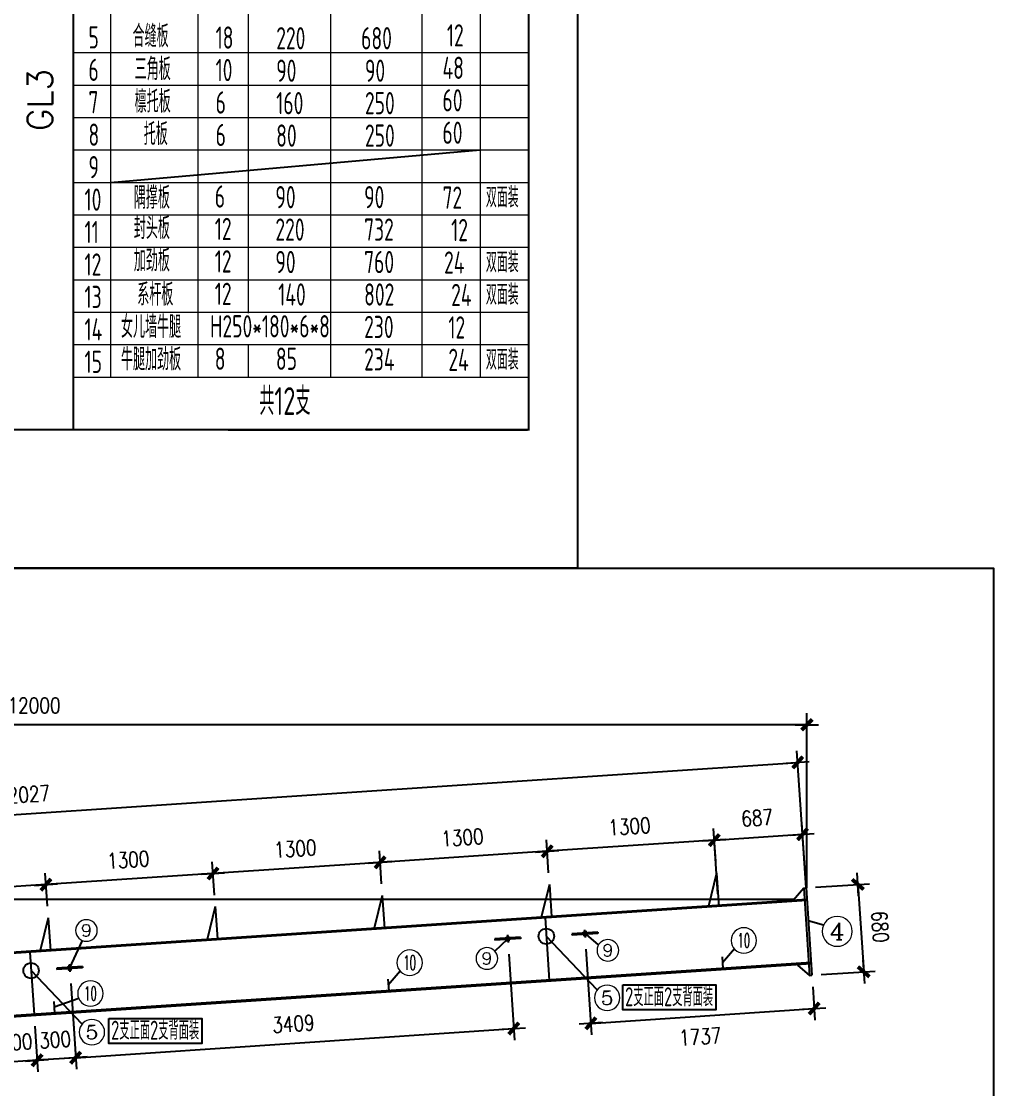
# Model space of a CAD drawing. Header units: millimetres. Extents: x 2451220 to 4527627, y -5186613 to -1639140.
# Drawn here: x 2508074 to 2515622, y -1745215 to -1736927 of the extents above; entities that cross this region are included whole.
import ezdxf
from ezdxf.enums import TextEntityAlignment as Align

# ---------------------------------------------------------------- set-up
doc = ezdxf.new("R2010")
doc.units = ezdxf.units.MM
doc.header["$LTSCALE"] = 1000
doc.header["$PDMODE"] = 34
doc.linetypes.add('CENTER', pattern=[50.8, 31.75, -6.35, 6.35, -6.35])
doc.layers.add('轴线层', color=1, linetype='CENTER', lineweight=15)
doc.layers.add('钢架', color=7, linetype='Continuous', lineweight=25)
doc.styles.add('COMPLEX', font='COMPLEX')
doc.styles.add('DIM_FONT', font='simplex.shx', dxfattribs={"width": 0.8, "bigfont": 'hztxt.shx'})
doc.styles.add('hz', font='gbenor.shx', dxfattribs={"width": 0.75, "height": 100, "bigfont": 'gbcbig.shx'})
doc.styles.get("Standard").update_dxf_attribs({"font": 'txt', "bigfont": 'gbcbig.shx'})
doc.dimstyles.get("Standard").update_dxf_attribs({"dimscale": 100, "dimtxt": 3.5, "dimasz": 1, "dimexe": 2.5, "dimexo": 3, "dimgap": 1.5, "dimtad": 1, "dimdec": 0, "dimzin": 0, "dimdsep": 46, "dimtxsty": 'Standard', "dimblk": 'ARCHTICK', "dimcen": 0.09, "dimadec": 0, "dimazin": 0, "dimtfac": 1, "dimtdec": 0, "dimtix": 1, "dimtmove": 2, "dimatfit": 3, "dimldrblk": 'ARCHTICK', "dimfxl": 1, "dimtolj": 1, "dimtzin": 0, "dimarcsym": 0})
doc.dimstyles.new('WGH(1)', dxfattribs={"dimscale": 1.2, "dimtxt": 100, "dimasz": 0.5, "dimexe": 75, "dimexo": 75, "dimgap": 75, "dimtad": 1, "dimdec": 0, "dimzin": 0, "dimdsep": 46, "dimtxsty": 'DIM_FONT', "dimblk1": '_DIMX', "dimblk2": '_DIMX', "dimsah": 1, "dimcen": 0.09, "dimclrd": 3, "dimclre": 3, "dimclrt": 7, "dimadec": 0, "dimazin": 0, "dimtfac": 1, "dimtdec": 0, "dimtix": 1, "dimtmove": 2, "dimatfit": 3, "dimldrblk": '_DIMX', "dimfxl": 1, "dimtolj": 1, "dimtzin": 0, "dimarcsym": 0})

# ---------------------------------------------------------------- blocks, each defined once
blk = doc.blocks.new('_DIMX')
blk.add_line((-150, 0), (150, 0))
at = {"const_width": 50}
blk.add_lwpolyline([(-70, -70), (70, 70)], dxfattribs=at)
blk = doc.blocks.new('*D2773')
at = {"color": 3, "lineweight": -2}
for p, q in [((2513464.8, -1743452.5), (2513447.6, -1743195.5)), ((2512167.7, -1743538.9), (2512150.5, -1743282)), ((2513453, -1743285.3), (2512157.1, -1743371.7))]:
    blk.add_line(p, q, dxfattribs=at)
at = {"layer": 'Defpoints', "color": 0}
for p in [(2512156.5, -1743371.8), (2513470.8, -1743542.3), (2512173.6, -1743628.7)]:
    blk.add_point(p, dxfattribs=at)
at = {"color": 3, "lineweight": -2, "xscale": 0.6, "yscale": 0.6, "zscale": 0.6}
for p, rotation in [((2513453.6, -1743285.3), 3.814074823641809), ((2512156.5, -1743371.8), 183.8140748236418)]:
    blk.add_blockref('_DIMX', p, dxfattribs=dict(at, rotation=rotation))
at = {"color": 7, "insert": (2512795.1, -1743178.9), "char_height": 120, "attachment_point": 5, "rotation": 3.81407, "style": 'DIM_FONT'}
blk.add_mtext('\\A1;1300', dxfattribs=at)
blk = doc.blocks.new('*D2774')
at = {"color": 3, "lineweight": -2}
for p, q in [((2512167.7, -1743538.9), (2512150.5, -1743282)), ((2510870.5, -1743625.4), (2510853.4, -1743368.4)), ((2512155.9, -1743371.8), (2510860, -1743458.2))]:
    blk.add_line(p, q, dxfattribs=at)
at = {"layer": 'Defpoints', "color": 0}
for p in [(2510859.4, -1743458.2), (2512173.6, -1743628.7), (2510876.5, -1743715.2)]:
    blk.add_point(p, dxfattribs=at)
at = {"color": 3, "lineweight": -2, "xscale": 0.6, "yscale": 0.6, "zscale": 0.6}
for p, rotation in [((2512156.5, -1743371.8), 3.814074823641809), ((2510859.4, -1743458.2), 183.8140748236418)]:
    blk.add_blockref('_DIMX', p, dxfattribs=dict(at, rotation=rotation))
at = {"color": 7, "insert": (2511498, -1743265.3), "char_height": 120, "attachment_point": 5, "rotation": 3.81407, "style": 'DIM_FONT'}
blk.add_mtext('\\A1;1300', dxfattribs=at)
blk = doc.blocks.new('*D2775')
at = {"color": 3, "lineweight": -2}
for p, q in [((2510870.5, -1743625.4), (2510853.4, -1743368.4)), ((2509573.4, -1743711.9), (2509556.3, -1743454.9)), ((2510858.8, -1743458.3), (2509562.9, -1743544.7))]:
    blk.add_line(p, q, dxfattribs=at)
at = {"layer": 'Defpoints', "color": 0}
for p in [(2509562.3, -1743544.7), (2510876.5, -1743715.2), (2509579.4, -1743801.7)]:
    blk.add_point(p, dxfattribs=at)
at = {"color": 3, "lineweight": -2, "xscale": 0.6, "yscale": 0.6, "zscale": 0.6}
for p, rotation in [((2510859.4, -1743458.2), 3.814074823641809), ((2509562.3, -1743544.7), 183.8140748236418)]:
    blk.add_blockref('_DIMX', p, dxfattribs=dict(at, rotation=rotation))
at = {"color": 7, "insert": (2510200.9, -1743351.8), "char_height": 120, "attachment_point": 5, "rotation": 3.81407, "style": 'DIM_FONT'}
blk.add_mtext('\\A1;1300', dxfattribs=at)
blk = doc.blocks.new('*D2776')
at = {"color": 3, "lineweight": -2}
for p, q in [((2509573.4, -1743711.9), (2509556.3, -1743454.9)), ((2508276.3, -1743798.4), (2508259.2, -1743541.4)), ((2509561.7, -1743544.8), (2508265.8, -1743631.1))]:
    blk.add_line(p, q, dxfattribs=at)
at = {"layer": 'Defpoints', "color": 0}
for p in [(2508265.2, -1743631.2), (2509579.4, -1743801.7), (2508282.3, -1743888.2)]:
    blk.add_point(p, dxfattribs=at)
at = {"color": 3, "lineweight": -2, "xscale": 0.6, "yscale": 0.6, "zscale": 0.6}
for p, rotation in [((2509562.3, -1743544.7), 3.814074823641809), ((2508265.2, -1743631.2), 183.8140748236418)]:
    blk.add_blockref('_DIMX', p, dxfattribs=dict(at, rotation=rotation))
at = {"color": 7, "insert": (2508903.7, -1743438.3), "char_height": 120, "attachment_point": 5, "rotation": 3.81407, "style": 'DIM_FONT'}
blk.add_mtext('\\A1;1300', dxfattribs=at)
blk = doc.blocks.new('*D2777')
at = {"color": 3, "lineweight": -2}
for p, q in [((2508276.3, -1743798.4), (2508259.2, -1743541.4)), ((2506979.2, -1743884.8), (2506962, -1743627.9)), ((2508264.6, -1743631.2), (2506968.6, -1743717.6))]:
    blk.add_line(p, q, dxfattribs=at)
at = {"layer": 'Defpoints', "color": 0}
for p in [(2506968, -1743717.7), (2508282.3, -1743888.2), (2506985.2, -1743974.6)]:
    blk.add_point(p, dxfattribs=at)
at = {"color": 3, "lineweight": -2, "xscale": 0.6, "yscale": 0.6, "zscale": 0.6}
for p, rotation in [((2508265.2, -1743631.2), 3.814074823641809), ((2506968, -1743717.7), 183.8140748236418)]:
    blk.add_blockref('_DIMX', p, dxfattribs=dict(at, rotation=rotation))
at = {"color": 7, "insert": (2507606.6, -1743524.8), "char_height": 120, "attachment_point": 5, "rotation": 3.81407, "style": 'DIM_FONT'}
blk.add_mtext('\\A1;1300', dxfattribs=at)
blk = doc.blocks.new('*D2782')
at = {"color": 3, "lineweight": -2}
for p, q in [((2511858.5, -1744170.9), (2511902.9, -1744838.1)), ((2508457.1, -1744397.7), (2508501.6, -1745064.9)), ((2508496.2, -1744975.1), (2511896.4, -1744748.4))]:
    blk.add_line(p, q, dxfattribs=at)
at = {"layer": 'Defpoints', "color": 0}
for p in [(2511852.5, -1744081.1), (2508451.1, -1744307.9), (2511897, -1744748.3)]:
    blk.add_point(p, dxfattribs=at)
at = {"color": 3, "lineweight": -2, "xscale": 0.6, "yscale": 0.6, "zscale": 0.6}
for p, rotation in [((2511897, -1744748.3), 3.814074834283583), ((2508495.6, -1744975.1), 183.8140748342836)]:
    blk.add_blockref('_DIMX', p, dxfattribs=dict(at, rotation=rotation))
at = {"color": 7, "insert": (2510186.3, -1744712.1), "char_height": 120, "attachment_point": 5, "rotation": 3.81407, "style": 'DIM_FONT'}
blk.add_mtext('\\A1;3409', dxfattribs=at)
blk = doc.blocks.new('*D2784')
at = {"color": 3, "lineweight": -2}
for p, q in [((2513481.4, -1743701.9), (2513447.6, -1743195.5)), ((2514166.6, -1743656.2), (2514132.8, -1743149.8)), ((2513454.2, -1743285.2), (2514138.2, -1743239.6))]:
    blk.add_line(p, q, dxfattribs=at)
at = {"layer": 'Defpoints', "color": 0}
for p in [(2514138.8, -1743239.6), (2514172.6, -1743746), (2513487.4, -1743791.7)]:
    blk.add_point(p, dxfattribs=at)
at = {"color": 3, "lineweight": -2, "xscale": 0.6, "yscale": 0.6, "zscale": 0.6}
for p, rotation in [((2514138.8, -1743239.6), 3.814074834396315), ((2513453.6, -1743285.3), 183.8140748343963)]:
    blk.add_blockref('_DIMX', p, dxfattribs=dict(at, rotation=rotation))
at = {"color": 7, "insert": (2513786.2, -1743112.8), "char_height": 120, "attachment_point": 5, "rotation": 3.81407, "style": 'DIM_FONT'}
blk.add_mtext('\\A1;687', dxfattribs=at)
blk = doc.blocks.new('*D2785')
at = {"color": 3, "lineweight": -2}
for p, q in [((2512457.1, -1744131), (2512501.6, -1744798.2)), ((2514217.8, -1744424.5), (2514235, -1744682.7)), ((2512496.2, -1744708.4), (2514228.4, -1744592.9))]:
    blk.add_line(p, q, dxfattribs=at)
at = {"layer": 'Defpoints', "color": 0}
for p in [(2512451.1, -1744041.2), (2514211.8, -1744334.7), (2514229, -1744592.9)]:
    blk.add_point(p, dxfattribs=at)
at = {"color": 3, "lineweight": -2, "xscale": 0.6, "yscale": 0.6, "zscale": 0.6}
for p, rotation in [((2514229, -1744592.9), 3.814074823641829), ((2512495.6, -1744708.4), 183.8140748236418)]:
    blk.add_blockref('_DIMX', p, dxfattribs=dict(at, rotation=rotation))
at = {"color": 7, "insert": (2513344.6, -1744811.7), "char_height": 120, "attachment_point": 5, "rotation": 3.81407, "style": 'DIM_FONT'}
blk.add_mtext('\\A1;1737', dxfattribs=at)
blk = doc.blocks.new('*D2786')
at = {"color": 3, "lineweight": -2}
for p, q in [((2508178.5, -1744728.9), (2508202.3, -1745084.9)), ((2508477.9, -1744709), (2508501.6, -1745064.9)), ((2508195.7, -1744995.1), (2508195.1, -1744995.1)), ((2508495.6, -1744975.1), (2508196.3, -1744995.1)), ((2508496.2, -1744975.1), (2508496.8, -1744975))]:
    blk.add_line(p, q, dxfattribs=at)
at = {"layer": 'Defpoints', "color": 0}
for p in [(2508172.6, -1744639.1), (2508471.9, -1744619.2), (2508196.3, -1744995.1)]:
    blk.add_point(p, dxfattribs=at)
at = {"color": 3, "lineweight": -2, "xscale": 0.6, "yscale": 0.6, "zscale": 0.6}
for p, rotation in [((2508196.3, -1744995.1), 3.814074834172009), ((2508495.6, -1744975.1), 183.814074834172)]:
    blk.add_blockref('_DIMX', p, dxfattribs=dict(at, rotation=rotation))
at = {"color": 7, "insert": (2508336, -1744835.4), "char_height": 120, "attachment_point": 5, "rotation": 3.81407, "style": 'DIM_FONT'}
blk.add_mtext('\\A1;300', dxfattribs=at)
blk = doc.blocks.new('*D2787')
at = {"color": 3, "lineweight": -2}
for p, q in [((2507879.7, -1744756.9), (2507902.9, -1745104.8)), ((2508178.5, -1744728.9), (2508202.3, -1745084.9)), ((2507896.4, -1745015.1), (2507895.8, -1745015.1)), ((2508196.3, -1744995.1), (2507897, -1745015)), ((2508196.9, -1744995), (2508197.5, -1744995))]:
    blk.add_line(p, q, dxfattribs=at)
at = {"layer": 'Defpoints', "color": 0}
for p in [(2507873.8, -1744667.1), (2508172.6, -1744639.1), (2507897, -1745015)]:
    blk.add_point(p, dxfattribs=at)
at = {"color": 3, "lineweight": -2, "xscale": 0.6, "yscale": 0.6, "zscale": 0.6}
for p, rotation in [((2508196.3, -1744995.1), 183.8140748236418), ((2507897, -1745015), 3.814074823641816)]:
    blk.add_blockref('_DIMX', p, dxfattribs=dict(at, rotation=rotation))
at = {"color": 7, "insert": (2508036.6, -1744855.4), "char_height": 120, "attachment_point": 5, "rotation": 3.81407, "style": 'DIM_FONT'}
blk.add_mtext('\\A1;300', dxfattribs=at)
blk = doc.blocks.new('*D2792')
at = {"color": 3, "lineweight": -2}
for p, q in [((2514238.4, -1743651.4), (2514658.1, -1743623.5)), ((2514568.4, -1743630), (2514613.5, -1744307.3)), ((2514283.6, -1744329.9), (2514703.4, -1744301.9))]:
    blk.add_line(p, q, dxfattribs=at)
at = {"layer": 'Defpoints', "color": 0}
for p in [(2514148.6, -1743657.4), (2514193.8, -1744335.9), (2514613.6, -1744307.9)]:
    blk.add_point(p, dxfattribs=at)
at = {"color": 3, "lineweight": -2, "xscale": 0.6, "yscale": 0.6, "zscale": 0.6}
for p, rotation in [((2514568.3, -1743629.4), 93.81407483428772), ((2514613.6, -1744307.9), 273.8140748342877)]:
    blk.add_blockref('_DIMX', p, dxfattribs=dict(at, rotation=rotation))
at = {"color": 7, "insert": (2514740.6, -1743958.7), "char_height": 120, "attachment_point": 5, "rotation": 273.81407, "style": 'DIM_FONT'}
blk.add_mtext('\\A1;680', dxfattribs=at)
blk = doc.blocks.new('*D2793')
at = {"color": 3, "lineweight": -2}
for p, q in [((2514166.6, -1743656.2), (2514095.6, -1742591.8)), ((2502102.2, -1743481.5), (2514101, -1742681.6)), ((2502166.6, -1744456.2), (2502095.6, -1743391.8))]:
    blk.add_line(p, q, dxfattribs=at)
at = {"layer": 'Defpoints', "color": 0}
for p in [(2514101.6, -1742681.6), (2514172.6, -1743746), (2502172.6, -1744546)]:
    blk.add_point(p, dxfattribs=at)
at = {"color": 3, "lineweight": -2, "xscale": 0.6, "yscale": 0.6, "zscale": 0.6}
for p, rotation in [((2514101.6, -1742681.6), 3.81407483428371), ((2502101.6, -1743481.6), 183.8140748342837)]:
    blk.add_blockref('_DIMX', p, dxfattribs=dict(at, rotation=rotation))
at = {"color": 7, "insert": (2508091.6, -1742931.9), "char_height": 120, "attachment_point": 5, "rotation": 3.81407, "style": 'DIM_FONT'}
blk.add_mtext('\\A1;12027', dxfattribs=at)
blk = doc.blocks.new('*D2794')
at = {"color": 3, "lineweight": -2}
for p, q in [((2502172.6, -1744456), (2502172.6, -1742299.1)), ((2514172.6, -1743656), (2514172.6, -1742299.1)), ((2514172, -1742389.1), (2502173.2, -1742389.1))]:
    blk.add_line(p, q, dxfattribs=at)
at = {"layer": 'Defpoints', "color": 0}
for p in [(2502172.6, -1742389.1), (2514172.6, -1743746), (2502172.6, -1744546)]:
    blk.add_point(p, dxfattribs=at)
at = {"color": 3, "lineweight": -2, "xscale": 0.6, "yscale": 0.6, "zscale": 0.6, "rotation": 180}
blk.add_blockref('_DIMX', (2502172.6, -1742389.1), dxfattribs=at)
at = {"color": 3, "lineweight": -2, "xscale": 0.6, "yscale": 0.6, "zscale": 0.6}
blk.add_blockref('_DIMX', (2514172.6, -1742389.1), dxfattribs=at)
at = {"color": 7, "insert": (2508172.6, -1742239.1), "char_height": 120, "attachment_point": 5, "style": 'DIM_FONT'}
blk.add_mtext('\\A1;12000', dxfattribs=at)
blk = doc.blocks.new('*D907')
at = {"color": 3, "lineweight": -2}
for p, q in [((2514082.6, -1743746), (2501209.7, -1743746)), ((2501299.7, -1743746.6), (2501299.7, -1744545.4)), ((2502082.6, -1744546), (2501209.7, -1744546))]:
    blk.add_line(p, q, dxfattribs=at)
at = {"layer": 'Defpoints', "color": 0}
for p in [(2514172.6, -1743746), (2501299.7, -1744546), (2502172.6, -1744546)]:
    blk.add_point(p, dxfattribs=at)
at = {"color": 3, "lineweight": -2, "xscale": 0.6, "yscale": 0.6, "zscale": 0.6}
for p, rotation in [((2501299.7, -1743746), 90), ((2501299.7, -1744546), 270)]:
    blk.add_blockref('_DIMX', p, dxfattribs=dict(at, rotation=rotation))
at = {"color": 7, "insert": (2501149.7, -1744146), "char_height": 120, "attachment_point": 5, "rotation": 90, "style": 'DIM_FONT'}
blk.add_mtext('\\A1;800', dxfattribs=at)
blk = doc.blocks.new('轴线标号')
at = {"lineweight": 13}
blk.add_circle((0, 0), 0.5, dxfattribs=at)
at = {"layer": '钢架', "lineweight": 13, "style": 'COMPLEX', "width": 1.041667}
blk.add_attdef('A', text='', height=0.56, dxfattribs=at).set_placement((-0.25, -0.28), (0.25, -0.28), align=Align.FIT)

msp = doc.modelspace()

# ---------------------------------------------------------------- linework, layer by layer
for p, q in [((2512010.3, -1735322.9), (2512010.3, -1740099.9)), ((2508765, -1738177.2), (2511636.3, -1737925.2)), ((2509680.9, -1740099.9), (2512004.1, -1740099.9)), ((2509680.9, -1740099.9), (2512004.1, -1740099.9)), ((2510080.9, -1740099.9), (2512004.1, -1740099.9)), ((2510080.9, -1740099.9), (2512004.1, -1740099.9)), ((2510080.9, -1740099.9), (2512004.1, -1740099.9)), ((2510080.9, -1740099.9), (2512004.1, -1740099.9)), ((2513470.8, -1743542.3), (2513407.6, -1743797)), ((2513470.8, -1743542.3), (2513487.9, -1743799.7)), ((2512173.6, -1743628.7), (2512110.5, -1743883.5)), ((2512173.6, -1743628.7), (2512190.3, -1743878.2)), ((2514148.6, -1743657.4), (2514064.8, -1743753.2)), ((2514148.6, -1743657.4), (2514166.6, -1743656.2)), ((2514148.6, -1743657.4), (2514193.8, -1744335.9)), ((2514166.6, -1743656.2), (2514211.8, -1744334.7)), ((2514172.6, -1743746), (2502172.6, -1744546)), ((2514173.1, -1743754), (2502173.1, -1744554)), ((2510876.5, -1743715.2), (2510813.3, -1743970)), ((2510876.5, -1743715.2), (2510893.7, -1743972.6)), ((2514154.6, -1743747.2), (2514172.6, -1743746)), ((2509579.4, -1743801.7), (2509516.2, -1744056.4)), ((2509579.4, -1743801.7), (2509596, -1744051.1)), ((2508282.3, -1743888.2), (2508219.1, -1744142.9)), ((2508282.3, -1743888.2), (2508299.4, -1744145.6)), ((2512140.4, -1743889.5), (2512172.6, -1744372.4)), ((2514301.9, -1743946.9), (2514183.7, -1743912.9)), ((2511848.5, -1744021.2), (2511852.5, -1744081.1)), ((2512545.7, -1744447.3), (2512149.7, -1744032.2)), ((2512349, -1744012.9), (2512349.7, -1744022.9)), ((2512555.7, -1744097.3), (2512443.4, -1744001.6)), ((2512447.1, -1743981.3), (2512451.1, -1744041.2)), ((2508545.8, -1744064), (2508449.1, -1744277.9)), ((2511749.8, -1744146.8), (2511850.5, -1744051.2)), ((2511750.4, -1744052.8), (2511751, -1744062.8)), ((2508140.4, -1744156.2), (2508172.6, -1744639.1)), ((2513514.1, -1744192.8), (2513520.1, -1744282.6)), ((2513609.7, -1744130.6), (2513517.1, -1744237.7)), ((2514205.3, -1744236.9), (2502205.3, -1745036.9)), ((2514205.8, -1744244.9), (2502205.8, -1745044.9)), ((2508349, -1744279.6), (2508349.7, -1744289.6)), ((2508447.1, -1744248), (2508451.1, -1744307.9)), ((2514098.4, -1744256.9), (2514193.8, -1744335.9)), ((2508545.7, -1744714), (2508149.7, -1744298.9)), ((2511015.4, -1744303.5), (2510922.9, -1744410.7)), ((2514193.8, -1744335.9), (2514211.8, -1744334.7)), ((2510919.9, -1744365.8), (2510925.9, -1744455.6)), ((2508519.9, -1744515.7), (2508328.6, -1744583.6)), ((2508325.7, -1744538.7), (2508331.6, -1744628.5))]:
    msp.add_line(p, q)
at = {"color": 1}
msp.add_line((2508479.5, -1740099.9), (2508479.5, -1735909.2), dxfattribs=at)
at = {"lineweight": -3}
msp.add_line((2512019.1, -1740099.9), (2507968, -1740099.9), dxfattribs=at)
at = {"color": 2}
for p, q in [((2512548.6, -1743999.6), (2512349, -1744012.9)), ((2512548.9, -1744004.6), (2512349.4, -1744017.9)), ((2512549.3, -1744009.6), (2512349.7, -1744022.9)), ((2512548.6, -1743999.6), (2512549.3, -1744009.6)), ((2511949.9, -1744039.5), (2511750.4, -1744052.8)), ((2511950.3, -1744044.5), (2511750.7, -1744057.8)), ((2511950.6, -1744049.5), (2511751, -1744062.8)), ((2511949.9, -1744039.5), (2511950.6, -1744049.5)), ((2508548.6, -1744266.3), (2508349, -1744279.6)), ((2508548.9, -1744271.3), (2508349.4, -1744284.6)), ((2508549.3, -1744276.3), (2508349.7, -1744289.6)), ((2508548.6, -1744266.3), (2508549.3, -1744276.3))]:
    msp.add_line(p, q, dxfattribs=at)
for points in [[(2499972, -1731840), (2512391.4, -1731840), (2512391.4, -1741172.1), (2499972, -1741172.1)], [(2515622.4, -1752195.6), (2500480.2, -1752195.6), (2500480.2, -1741172.1), (2515622.4, -1741172.1)], [(2512744, -1744409.8), (2513466, -1744409.8), (2513466, -1744603.9), (2512744, -1744603.9)], [(2508754, -1744669.6), (2509476, -1744669.6), (2509476, -1744863.7), (2508754, -1744863.7)]]:
    msp.add_lwpolyline(points, close=True)
for points in [[(2512438.2, -1743996.9), (2512440.2, -1744026.9), (2512460.1, -1744025.6), (2512458.1, -1743995.6), (2512438.2, -1743996.9)], [(2511839.5, -1744036.9), (2511841.5, -1744066.8), (2511861.4, -1744065.5), (2511859.5, -1744035.5), (2511839.5, -1744036.9)], [(2508438.2, -1744263.6), (2508440.2, -1744293.5), (2508460.1, -1744292.2), (2508458.1, -1744262.3), (2508438.2, -1744263.6)]]:
    msp.add_lwpolyline(points, dxfattribs=at)
for centre in [(2512149.7, -1744032.2), (2508149.7, -1744298.9)]:
    msp.add_circle(centre, 60)
at = {"layer": '钢架', "lineweight": 13}
for p, q in [((2508765, -1735322.9), (2508765, -1739689.2)), ((2509445.3, -1735322.9), (2509445.3, -1739437.2)), ((2509833.8, -1735322.9), (2509833.8, -1738939.9)), ((2509833.8, -1735322.9), (2509833.8, -1738939.9)), ((2510475, -1735322.9), (2510475, -1739437.2)), ((2511183.2, -1735322.9), (2511183.2, -1739437.2)), ((2511636.3, -1735322.9), (2511636.3, -1739689.2)), ((2508479.5, -1737169.2), (2512010.3, -1737169.2)), ((2508479.5, -1737421.2), (2512010.3, -1737421.2)), ((2508479.5, -1737673.2), (2512010.3, -1737673.2)), ((2508479.5, -1737925.2), (2512010.3, -1737925.2)), ((2508479.5, -1738177.2), (2512010.3, -1738177.2)), ((2509445.3, -1738177.2), (2509445.3, -1738429.2)), ((2509445.3, -1738177.2), (2509445.3, -1738429.2)), ((2509445.3, -1738177.2), (2509445.3, -1738429.2)), ((2509833.8, -1738177.2), (2509833.8, -1738429.2)), ((2509833.8, -1738177.2), (2509833.8, -1738429.2)), ((2509833.8, -1738177.2), (2509833.8, -1738429.2)), ((2509833.8, -1738177.2), (2509833.8, -1738429.2)), ((2509833.8, -1738177.2), (2509833.8, -1738429.2)), ((2509833.8, -1738177.2), (2509833.8, -1738429.2)), ((2510475, -1738177.2), (2510475, -1738429.2)), ((2510475, -1738177.2), (2510475, -1738429.2)), ((2510475, -1738177.2), (2510475, -1738429.2)), ((2511183.2, -1738177.2), (2511183.2, -1738429.2)), ((2511183.2, -1738177.2), (2511183.2, -1738429.2)), ((2511183.2, -1738177.2), (2511183.2, -1738429.2)), ((2508479.5, -1738429.2), (2512010.3, -1738429.2)), ((2509445.3, -1738429.2), (2509445.3, -1738681.2)), ((2509445.3, -1738429.2), (2509445.3, -1738681.2)), ((2509445.3, -1738429.2), (2509445.3, -1738681.2)), ((2509833.8, -1738429.2), (2509833.8, -1738681.2)), ((2509833.8, -1738429.2), (2509833.8, -1738681.2)), ((2509833.8, -1738429.2), (2509833.8, -1738681.2)), ((2509833.8, -1738429.2), (2509833.8, -1738681.2)), ((2509833.8, -1738429.2), (2509833.8, -1738681.2)), ((2509833.8, -1738429.2), (2509833.8, -1738681.2)), ((2510475, -1738429.2), (2510475, -1738681.2)), ((2510475, -1738429.2), (2510475, -1738681.2)), ((2510475, -1738429.2), (2510475, -1738681.2)), ((2511183.2, -1738429.2), (2511183.2, -1738681.2)), ((2511183.2, -1738429.2), (2511183.2, -1738681.2)), ((2511183.2, -1738429.2), (2511183.2, -1738681.2)), ((2508479.5, -1738681.2), (2512010.3, -1738681.2)), ((2508479.5, -1738681.2), (2512010.3, -1738681.2)), ((2508479.5, -1738681.2), (2512010.3, -1738681.2)), ((2508479.5, -1738681.2), (2512010.3, -1738681.2)), ((2508479.5, -1738681.2), (2512010.3, -1738681.2)), ((2509445.3, -1738681.2), (2509445.3, -1739437.2)), ((2509445.3, -1738681.2), (2509445.3, -1739437.2)), ((2509445.3, -1738681.2), (2509445.3, -1739437.2)), ((2509833.8, -1738681.2), (2509833.8, -1738939.9)), ((2509833.8, -1738681.2), (2509833.8, -1738939.9)), ((2509833.8, -1738681.2), (2509833.8, -1738939.9)), ((2509833.8, -1738681.2), (2509833.8, -1738939.9)), ((2509833.8, -1738681.2), (2509833.8, -1738939.9)), ((2509833.8, -1738681.2), (2509833.8, -1738939.9)), ((2510475, -1738681.2), (2510475, -1739437.2)), ((2510475, -1738681.2), (2510475, -1739437.2)), ((2510475, -1738681.2), (2510475, -1739437.2)), ((2511183.2, -1738681.2), (2511183.2, -1739437.2)), ((2511183.2, -1738681.2), (2511183.2, -1739437.2)), ((2511183.2, -1738681.2), (2511183.2, -1739437.2)), ((2508479.5, -1738933.2), (2512010.3, -1738933.2)), ((2508479.5, -1738933.2), (2512010.3, -1738933.2)), ((2508479.5, -1738933.2), (2512010.3, -1738933.2)), ((2508479.5, -1738933.2), (2512010.3, -1738933.2)), ((2508479.5, -1738933.2), (2512010.3, -1738933.2)), ((2509833.8, -1738933.2), (2509833.8, -1739191.9)), ((2509833.8, -1738933.2), (2509833.8, -1739191.9)), ((2509833.8, -1738933.2), (2509833.8, -1739191.9)), ((2509833.8, -1738933.2), (2509833.8, -1739191.9)), ((2509833.8, -1738933.2), (2509833.8, -1739191.9)), ((2509833.8, -1738933.2), (2509833.8, -1739191.9)), ((2508479.5, -1739185.2), (2512010.3, -1739185.2)), ((2509445.3, -1739185.2), (2509445.3, -1739689.2)), ((2509445.3, -1739185.2), (2509445.3, -1739689.2)), ((2509445.3, -1739185.2), (2509445.3, -1739689.2)), ((2509833.8, -1739185.2), (2509833.8, -1739191.9)), ((2509833.8, -1739185.2), (2509833.8, -1739191.9)), ((2509833.8, -1739185.2), (2509833.8, -1739191.9)), ((2509833.8, -1739185.2), (2509833.8, -1739191.9)), ((2509833.8, -1739185.2), (2509833.8, -1739191.9)), ((2509833.8, -1739185.2), (2509833.8, -1739191.9)), ((2510475, -1739185.2), (2510475, -1739689.2)), ((2510475, -1739185.2), (2510475, -1739689.2)), ((2510475, -1739185.2), (2510475, -1739689.2)), ((2511183.2, -1739185.2), (2511183.2, -1739689.2)), ((2511183.2, -1739185.2), (2511183.2, -1739689.2)), ((2511183.2, -1739185.2), (2511183.2, -1739689.2)), ((2508479.5, -1739437.2), (2512010.3, -1739437.2)), ((2508479.5, -1739437.2), (2512010.3, -1739437.2)), ((2508479.5, -1739437.2), (2512010.3, -1739437.2)), ((2508479.5, -1739437.2), (2512010.3, -1739437.2)), ((2508479.5, -1739437.2), (2512010.3, -1739437.2)), ((2509445.3, -1739437.2), (2509445.3, -1739689.2)), ((2509445.3, -1739437.2), (2509445.3, -1739689.2)), ((2509445.3, -1739437.2), (2509445.3, -1739689.2)), ((2509833.8, -1739437.2), (2509833.8, -1739689.2)), ((2509833.8, -1739437.2), (2509833.8, -1739689.2)), ((2509833.8, -1739437.2), (2509833.8, -1739689.2)), ((2509833.8, -1739437.2), (2509833.8, -1739689.2)), ((2509833.8, -1739437.2), (2509833.8, -1739689.2)), ((2509833.8, -1739437.2), (2509833.8, -1739689.2)), ((2509833.8, -1739437.2), (2509833.8, -1739689.2)), ((2509833.8, -1739437.2), (2509833.8, -1739689.2)), ((2509833.8, -1739437.2), (2509833.8, -1739443.9)), ((2509833.8, -1739437.2), (2509833.8, -1739443.9)), ((2509833.8, -1739437.2), (2509833.8, -1739443.9)), ((2509833.8, -1739437.2), (2509833.8, -1739443.9)), ((2509833.8, -1739437.2), (2509833.8, -1739443.9)), ((2509833.8, -1739437.2), (2509833.8, -1739443.9)), ((2510475, -1739437.2), (2510475, -1739689.2)), ((2510475, -1739437.2), (2510475, -1739689.2)), ((2510475, -1739437.2), (2510475, -1739689.2)), ((2511183.2, -1739437.2), (2511183.2, -1739689.2)), ((2511183.2, -1739437.2), (2511183.2, -1739689.2)), ((2511183.2, -1739437.2), (2511183.2, -1739689.2)), ((2508479.5, -1739689.2), (2512010.3, -1739689.2)), ((2508479.5, -1739689.2), (2512010.3, -1739689.2)), ((2508479.5, -1739689.2), (2512010.3, -1739689.2)), ((2508479.5, -1739689.2), (2512010.3, -1739689.2))]:
    msp.add_line(p, q, dxfattribs=at)

# ---------------------------------------------------------------- block references
ref = msp.add_blockref('轴线标号', (2508579.5, -1743987.1), dxfattribs=dict(xscale=-167.9803907517344, yscale=167.9803907522, zscale=167.9803907519232))
ref.add_attrib('A', '9', dxfattribs={"layer": '钢架', "lineweight": 13, "height": 94.1, "style": 'COMPLEX', "width": 1.339286}).set_placement((2508537.5, -1744034.1), (2508621.5, -1744034.1), align=Align.FIT)
ref = msp.add_blockref('轴线标号', (2514408.3, -1743993.8), dxfattribs=dict(xscale=-232.4988107294776, yscale=232.4988107294776, zscale=232.4988107293054))
ref.add_attrib('A', '4', dxfattribs={"layer": '钢架', "lineweight": 13, "height": 130.2, "style": 'COMPLEX', "width": 1.171875}).set_placement((2514350.1, -1744058.9), (2514466.4, -1744058.9), align=Align.FIT)
ref = msp.add_blockref('轴线标号', (2513683.1, -1744064.5), dxfattribs=dict(xscale=-197.6239891201258, yscale=197.6239891201258, zscale=197.6239891199096))
ref.add_attrib('A', '10', dxfattribs={"layer": '钢架', "lineweight": 13, "height": 110.67, "style": 'COMPLEX', "width": 0.646552}).set_placement((2513633.7, -1744119.8), (2513732.5, -1744119.8), align=Align.FIT)
ref = msp.add_blockref('轴线标号', (2512627.4, -1744141.1), dxfattribs=dict(xscale=-167.9803907517344, yscale=167.9803907522, zscale=167.9803907519232))
ref.add_attrib('A', '9', dxfattribs={"layer": '钢架', "lineweight": 13, "height": 94.1, "style": 'COMPLEX', "width": 1.339286}).set_placement((2512585.4, -1744188.1), (2512669.4, -1744188.1), align=Align.FIT)
ref = msp.add_blockref('轴线标号', (2511088.9, -1744237.4), dxfattribs=dict(xscale=-197.6239891201258, yscale=197.6239891201258, zscale=197.6239891199096))
ref.add_attrib('A', '10', dxfattribs={"layer": '钢架', "lineweight": 13, "height": 110.67, "style": 'COMPLEX', "width": 0.646552}).set_placement((2511039.5, -1744292.8), (2511138.3, -1744292.8), align=Align.FIT)
ref = msp.add_blockref('轴线标号', (2511688.3, -1744204), dxfattribs=dict(xscale=-167.9803907517344, yscale=167.9803907522, zscale=167.9803907519232))
ref.add_attrib('A', '9', dxfattribs={"layer": '钢架', "lineweight": 13, "height": 94.1, "style": 'COMPLEX', "width": 1.339286}).set_placement((2511646.3, -1744251.1), (2511730.3, -1744251.1), align=Align.FIT)
ref = msp.add_blockref('轴线标号', (2508610.6, -1744476.6), dxfattribs=dict(xscale=-197.6239891201258, yscale=197.6239891201258, zscale=197.6239891199096))
ref.add_attrib('A', '10', dxfattribs={"layer": '钢架', "lineweight": 13, "height": 110.67, "style": 'COMPLEX', "width": 0.646552}).set_placement((2508561.2, -1744531.9), (2508660, -1744531.9), align=Align.FIT)
ref = msp.add_blockref('轴线标号', (2512622, -1744510.1), dxfattribs=dict(xscale=-197.6239891201258, yscale=197.6239891201258, zscale=197.6239891199096))
ref.add_attrib('A', '5', dxfattribs={"layer": '钢架', "lineweight": 13, "height": 110.7, "style": 'COMPLEX', "width": 1.339286}).set_placement((2512572.6, -1744565.4), (2512671.4, -1744565.4), align=Align.FIT)
ref = msp.add_blockref('轴线标号', (2508622, -1744776.8), dxfattribs=dict(xscale=-197.6239891201258, yscale=197.6239891201258, zscale=197.6239891199096))
ref.add_attrib('A', '5', dxfattribs={"layer": '钢架', "lineweight": 13, "height": 110.7, "style": 'COMPLEX', "width": 1.339286}).set_placement((2508572.6, -1744832.1), (2508671.4, -1744832.1), align=Align.FIT)

# ---------------------------------------------------------------- texts
at = {"layer": '轴线层', "color": 4, "linetype": 'ByBlock', "insert": (2508120.9, -1737779), "char_height": 194.4, "attachment_point": 1, "rotation": 90}
msp.add_mtext_dynamic_manual_height_columns('GL3', width=1139.904, gutter_width=12.5, heights=[0], dxfattribs=at)
at = {"layer": '钢架', "lineweight": 13, "attachment_point": 1, "style": 'hz'}
for s, insert, char_height, width in [('5', (2508595.3, -1736964.5), 172.8, 708.175), ('合缝板', (2508937.5, -1736955), 172.8, 708.175), ('\\pi400,t600;18', (2509182.2, -1736966.5), 172.8, 708.175), ('\\pi400,t600;220', (2509652.8, -1736971.5), 172.8, 708.175), ('\\pi400,t600;680', (2510311.9, -1736971.5), 172.8, 708.175), ('\\pi400,t600; 12', (2510907.5, -1736949.2), 172.8, 708.175), ('6', (2508595.3, -1737216.5), 172.8, 708.175), ('三角板', (2508953.9, -1737210.8), 172.8, 708.175), ('\\pi400,t600;10', (2509182.2, -1737218.5), 172.8, 708.175), ('\\pi400,t600;90', (2509652.8, -1737223.5), 172.8, 708.175), ('\\pi400,t600;90', (2510341.6, -1737223.5), 172.8, 708.175), ('\\pi400,t600;48', (2510943.6, -1737201.2), 172.8, 708.175), ('7', (2508595.3, -1737468.5), 172.8, 708.175), ('檩托板', (2508953.9, -1737462.8), 172.8, 708.175), ('\\pi400,t600;6', (2509182.2, -1737470.5), 172.8, 708.175), ('\\pi400,t600;160', (2509652.8, -1737475.5), 172.8, 708.175), ('\\pi400,t600;250', (2510341.6, -1737475.5), 172.8, 708.175), ('\\pi400,t600;60', (2510943.6, -1737453.2), 172.8, 708.175), ('8', (2508595.3, -1737720.5), 172.8, 708.175), (' 托板', (2508953.9, -1737714.8), 172.8, 708.175), ('\\pi400,t600;6', (2509182.2, -1737722.5), 172.8, 708.175), ('\\pi400,t600;80', (2509652.8, -1737727.5), 172.8, 708.175), ('\\pi400,t600;250', (2510341.6, -1737727.5), 172.8, 708.175), ('\\pi400,t600;60', (2510943.6, -1737705.2), 172.8, 708.175), ('9', (2508595.3, -1737972.5), 172.8, 708.175), ('10', (2508564.7, -1738224.5), 172.8, 708.175), ('隅撑板', (2508947.6, -1738209.3), 172.8, 708.175), ('\\pi400,t600;6', (2509175.8, -1738200.5), 172.8, 708.175), ('\\pi400,t600;90', (2509646.4, -1738205.5), 172.8, 708.175), ('\\pi400,t600;90', (2510335.3, -1738205.5), 172.8, 708.175), ('\\pi400,t600;72', (2510943.6, -1738209.2), 172.8, 708.175), ('双面装', (2511680.4, -1738214.7), 157.39, 645.006), ('11', (2508564.7, -1738476.5), 172.8, 708.175), ('封头板', (2508947.6, -1738444.8), 172.8, 708.175), ('\\pi400,t600;12', (2509175.8, -1738452.5), 172.8, 708.175), ('\\pi400,t600;220', (2509646.4, -1738457.5), 172.8, 708.175), ('\\pi400,t600;732', (2510335.3, -1738457.5), 172.8, 708.175), ('      12', (2510989.2, -1738461.2), 172.8, 708.175), ('12', (2508564.7, -1738728.5), 172.8, 708.175), ('加劲板', (2508947.6, -1738696.8), 172.8, 708.175), ('\\pi400,t600;12', (2509175.8, -1738704.5), 172.8, 708.175), ('\\pi400,t600;90', (2509646.4, -1738709.5), 172.8, 708.175), ('\\pi400,t600;760', (2510335.3, -1738709.5), 172.8, 708.175), ('\\pi400,t600;24', (2510955.8, -1738713.2), 172.8, 708.175), ('双面装', (2511680.4, -1738718.7), 157.39, 645.006), ('  系杆板', (2508833.5, -1738961.4), 172.8, 708.175), ('\\pi400,t600;12', (2509175.8, -1738956.5), 172.8, 708.175), ('      140', (2509646.4, -1738961.5), 172.8, 708.175), ('\\pi400,t600;802', (2510335.3, -1738961.5), 172.8, 708.175), ('      24', (2510989.2, -1738965.2), 172.8, 708.175), ('双面装', (2511680.4, -1738970.7), 157.39, 645.006), ('13', (2508564.7, -1738980.5), 172.8, 708.175), ('女儿墙牛腿', (2508847.8, -1739212.7), 172.8, 708.175), ('\\pi400,t600;H250*180*6*8', (2509139.8, -1739208.5), 172.8, 708.175), ('\\pi400,t600;230', (2510335.3, -1739213.5), 172.8, 708.175), ('\\pi400,t600;12', (2510989.2, -1739217.2), 172.8, 708.175), ('14', (2508564.7, -1739232.5), 172.8, 708.175), ('牛腿加劲板', (2508847.8, -1739464.7), 172.8, 708.175), ('\\pi400,t600;8', (2509175.8, -1739460.5), 172.8, 708.175), ('\\pi400,t600;85', (2509650.5, -1739460.5), 172.8, 708.175), ('\\pi400,t600;234', (2510335.3, -1739465.5), 172.8, 708.175), ('\\pi400,t600;24', (2510989.2, -1739469.2), 172.8, 708.175), ('双面装', (2511680.4, -1739474.7), 157.39, 645.006), ('15', (2508564.7, -1739484.5), 172.8, 708.175), ('共12支', (2509921.8, -1739767.6), 216, 692.905), ('2支正面2支背面装', (2512761, -1744428.1), 146.88, 1048.749), ('2支正面2支背面装', (2508771, -1744687.9), 146.88, 1048.749)]:
    msp.add_mtext(s, dxfattribs=dict(at, insert=insert, char_height=char_height, width=width))

# ---------------------------------------------------------------- dimensions: what is measured, and where the dimension line sits
dim = msp.add_linear_dim(base=(2502172.6, -1742389.1), p1=(2514172.6, -1743746), p2=(2502172.6, -1744546), dimstyle='WGH(1)')
dim.commit()
dim.dimension.update_dxf_attribs({"geometry": '*D2794', "text_midpoint": (2508172.6, -1742239.1)})
for p1, p2, distance, picture, middle in [((2502172.6, -1744546), (2514172.6, -1743746), 1066.8, '*D2793', (2508091.6, -1742931.9)), ((2513487.4, -1743791.7), (2514172.6, -1743746), 507.5, '*D2784', (2513786.2, -1743112.8)), ((2514148.6, -1743657.4), (2514193.8, -1744335.9), 420.7, '*D2792', (2514740.6, -1743958.7)), ((2508471.9, -1744619.2), (2508172.6, -1744639.1), 356.7, '*D2786', (2508336, -1744835.4))]:
    dim = msp.add_aligned_dim(p1=p1, p2=p2, distance=distance, dimstyle='WGH(1)')
    dim.commit()
    dim.dimension.update_dxf_attribs({"geometry": picture, "text_midpoint": middle})
for base, p1, p2, picture, middle in [((2512156.5, -1743371.8), (2513470.8, -1743542.3), (2512173.6, -1743628.7), '*D2773', (2512795.1, -1743178.9)), ((2510859.4, -1743458.2), (2512173.6, -1743628.7), (2510876.5, -1743715.2), '*D2774', (2511498, -1743265.3)), ((2509562.3, -1743544.7), (2510876.5, -1743715.2), (2509579.4, -1743801.7), '*D2775', (2510200.9, -1743351.8)), ((2508265.2, -1743631.2), (2509579.4, -1743801.7), (2508282.3, -1743888.2), '*D2776', (2508903.7, -1743438.3)), ((2506968, -1743717.7), (2508282.3, -1743888.2), (2506985.2, -1743974.6), '*D2777', (2507606.6, -1743524.8))]:
    dim = msp.add_linear_dim(base=base, p1=p1, p2=p2, angle=3.81407, dimstyle='Standard', override={"dimscale": 1.2, "dimtxt": 100, "dimasz": 0.5, "dimexe": 75, "dimexo": 75, "dimgap": 75, "dimtxsty": 'DIM_FONT', "dimblk1": '_DIMX', "dimblk2": '_DIMX', "dimsah": 1, "dimclrd": 3, "dimclre": 3, "dimclrt": 7, "dimldrblk": '_DIMX'})
    dim.commit()
    dim.dimension.update_dxf_attribs({"geometry": picture, "text_midpoint": middle})
for base, p1, p2, angle, picture, middle in [((2501299.7, -1744546), (2514172.6, -1743746), (2502172.6, -1744546), 90, '*D907', (2501149.7, -1744146)), ((2507897, -1745015), (2508172.6, -1744639.1), (2507873.8, -1744667.1), 3.81407, '*D2787', (2508036.6, -1744855.4))]:
    dim = msp.add_linear_dim(base=base, p1=p1, p2=p2, angle=angle, dimstyle='WGH(1)')
    dim.commit()
    dim.dimension.update_dxf_attribs({"geometry": picture, "text_midpoint": middle})
dim = msp.add_aligned_dim(p1=(2508451.1, -1744307.9), p2=(2511852.5, -1744081.1), distance=-668.7, dimstyle='Standard', override={"dimscale": 1.2, "dimtxt": 100, "dimasz": 0.5, "dimexe": 75, "dimexo": 75, "dimgap": 75, "dimtxsty": 'DIM_FONT', "dimblk1": '_DIMX', "dimblk2": '_DIMX', "dimsah": 1, "dimclrd": 3, "dimclre": 3, "dimclrt": 7, "dimldrblk": '_DIMX'})
dim.commit()
dim.dimension.update_dxf_attribs({"geometry": '*D2782', "text_midpoint": (2510186.3, -1744712.1)})
dim = msp.add_linear_dim(base=(2514229, -1744592.9), p1=(2512451.1, -1744041.2), p2=(2514211.8, -1744334.7), angle=183.81407, dimstyle='WGH(1)')
dim.commit()
dim.dimension.update_dxf_attribs({"geometry": '*D2785', "text_midpoint": (2513344.6, -1744811.7), "dimtype": 160})

doc.saveas('drawing.dxf')
